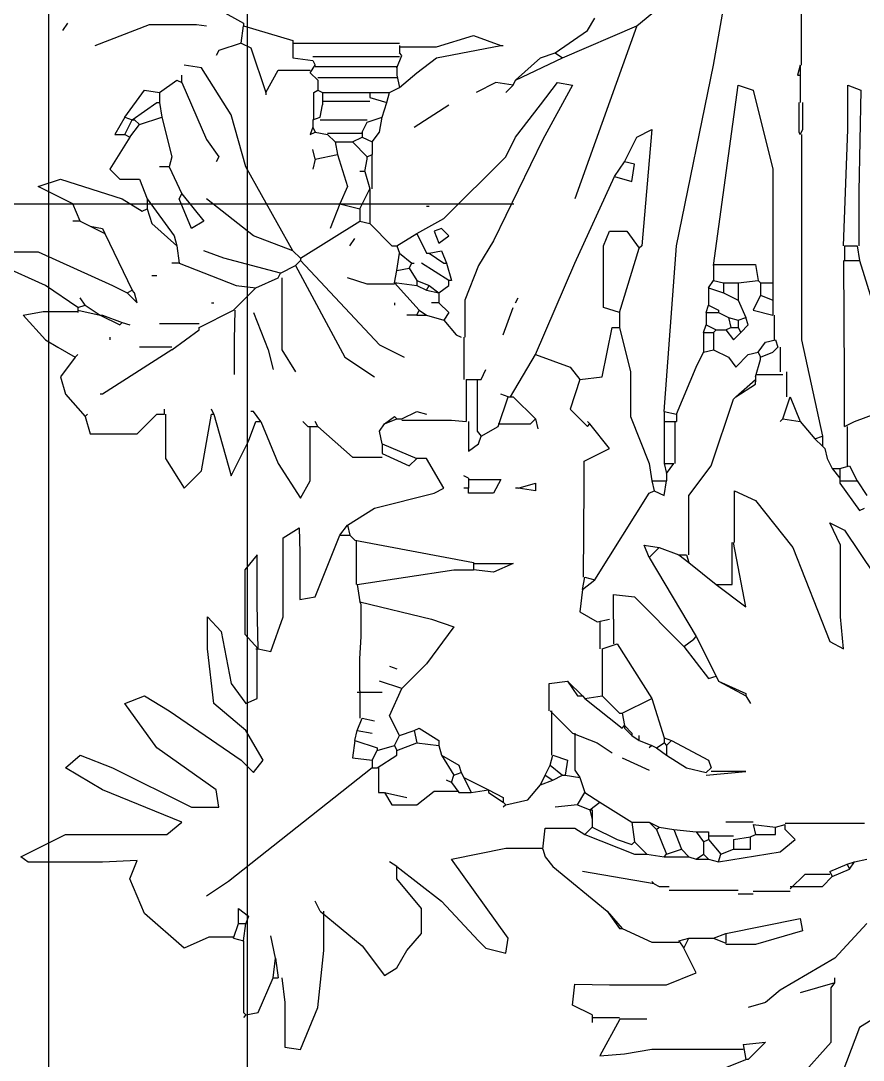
# Model space of a CAD drawing. Header units: metres. Extents: x 1769 to 3632, y 809 to 2652.
# Drawn here: x 2700.3922 to 2700.7317, y 1867.1207 to 1867.5397 of the extents above; entities that cross this region are included whole.
import ezdxf

# ---------------------------------------------------------------- set-up
doc = ezdxf.new("R2010")
doc.units = ezdxf.units.M
doc.header["$LTSCALE"] = 10
doc.linetypes.add('HIDDEN', pattern=[9.525, 6.35, -3.175])
for name, color, linetype in [('A-FLOR-LEVL', 2, 'Continuous'), ('A-FURN-FIXD', 8, 'Continuous'), ('A-PATT+', 8, 'Continuous'), ('A-PROJ+', 1, 'HIDDEN'), ('L-PLNT', 66, 'Continuous')]:
    doc.layers.add(name, color=color, linetype=linetype)

# ---------------------------------------------------------------- blocks, each defined once
blk = doc.blocks.new('GARRA DE LEON')
at = {"layer": 'L-PLNT', "color": 65, "linetype": 'Continuous'}
for p, q in [((1271.3804, 333.9782), (1271.4052, 334.0444)), ((1270.3782, 334.0072), (1270.3658, 333.9865)), ((1270.5397, 333.9989), (1270.4818, 333.945)), ((1270.6432, 333.9782), (1270.6474, 333.9989)), ((1271.1982, 333.9616), (1271.1236, 334.0113)), ((1271.281, 333.9823), (1271.2561, 333.9989)), ((1271.6496, 333.9865), (1271.5833, 334.0072)), ((1270.3658, 333.9865), (1270.2457, 333.9409)), ((1270.6308, 333.9699), (1270.6432, 333.9782)), ((1270.6391, 333.9657), (1270.6432, 333.9782)), ((1270.7075, 333.8622), (1270.7075, 333.9947)), ((1271.2313, 333.9865), (1271.2354, 333.9947)), ((1271.2769, 333.9533), (1271.2313, 333.9865)), ((1271.281, 333.9533), (1271.281, 333.9823)), ((1271.3059, 333.9699), (1271.281, 333.9823)), ((1271.3721, 333.9616), (1271.3804, 333.9782)), ((1271.6744, 333.9823), (1271.6496, 333.9865)), ((1271.6496, 333.9616), (1271.6496, 333.9865)), ((1271.7655, 333.9854), (1271.6744, 333.9854)), ((1271.6744, 333.9616), (1271.6744, 333.9823)), ((1271.9353, 333.9885), (1271.7655, 333.9854)), ((1271.9436, 333.9668), (1271.9353, 333.9885)), ((1270.6184, 333.9409), (1270.6308, 333.9699)), ((1270.6267, 333.9368), (1270.6391, 333.9657)), ((1270.6391, 333.9657), (1270.6308, 333.9699)), ((1271.2106, 333.9368), (1271.1982, 333.9616)), ((1271.3017, 333.9533), (1271.3059, 333.9699)), ((1271.3721, 333.9657), (1271.3059, 333.9657)), ((1271.4549, 333.9606), (1271.3721, 333.9606)), ((1271.6496, 333.9595), (1271.4549, 333.9606)), ((1271.6744, 333.9616), (1271.6496, 333.9616)), ((1271.6744, 333.9595), (1271.869, 333.9668)), ((1271.869, 333.9668), (1271.9436, 333.9668)), ((1270.4403, 333.945), (1270.4238, 333.8871)), ((1270.4818, 333.945), (1270.4279, 333.8539)), ((1270.432, 333.9388), (1270.4403, 333.945)), ((1270.4403, 333.945), (1270.4486, 333.945)), ((1271.0118, 333.9368), (1270.9994, 333.9595)), ((1270.9994, 333.9595), (1271.0532, 333.9544)), ((1271.0532, 333.9544), (1271.1733, 333.9544)), ((1271.1733, 333.9544), (1271.2106, 333.9368)), ((1271.281, 333.9533), (1271.2769, 333.9533)), ((1271.2851, 333.9533), (1271.281, 333.9533)), ((1271.3017, 333.9409), (1271.2851, 333.9533)), ((1271.3017, 333.9533), (1271.2851, 333.9533)), ((1271.3017, 333.9409), (1271.3017, 333.9533)), ((1270.283, 333.8871), (1270.341, 333.9388)), ((1270.341, 333.9388), (1270.432, 333.9388)), ((1270.6018, 333.9243), (1270.6184, 333.9409)), ((1270.6267, 333.9368), (1270.6184, 333.9409)), ((1270.6225, 333.8953), (1270.6225, 333.9368)), ((1271.1692, 333.8746), (1271.0118, 333.9368)), ((1271.3183, 333.9326), (1271.3017, 333.9409)), ((1271.3348, 333.9285), (1271.3183, 333.9326)), ((1271.3348, 333.9285), (1271.3183, 333.9326)), ((1271.339, 333.9243), (1271.3348, 333.9285)), ((1270.6018, 333.8705), (1270.6018, 333.9243)), ((1271.3514, 333.9119), (1271.339, 333.9243)), ((1271.3555, 333.9243), (1271.339, 333.9243)), ((1271.3514, 333.9119), (1271.3555, 333.9243)), ((1271.3804, 333.8871), (1271.3514, 333.9119)), ((1271.517, 333.8891), (1271.3555, 333.9243)), ((1270.5273, 333.8912), (1270.5045, 333.8125)), ((1270.548, 333.8871), (1270.5273, 333.8912)), ((1270.5977, 333.8705), (1270.6225, 333.8953)), ((1271.869, 333.8912), (1271.8608, 333.8871)), ((1271.9146, 333.8912), (1271.869, 333.8912)), ((1270.5232, 333.7628), (1270.548, 333.8871)), ((1270.6598, 333.8539), (1270.6805, 333.8788)), ((1270.6805, 333.8788), (1270.6971, 333.8622)), ((1271.2479, 333.8125), (1271.1692, 333.8746)), ((1271.4218, 333.8705), (1271.3804, 333.8871)), ((1271.3845, 333.8581), (1271.3804, 333.8871)), ((1271.8608, 333.8891), (1271.517, 333.8891)), ((1271.8649, 333.885), (1271.8608, 333.8871)), ((1271.9146, 333.885), (1271.8649, 333.885)), ((1271.9601, 333.8871), (1271.9146, 333.8871)), ((1271.9767, 333.8871), (1271.9601, 333.8871)), ((1271.9767, 333.8871), (1271.9601, 333.8829)), ((1271.9601, 333.8829), (1271.9601, 333.8871)), ((1271.9767, 333.8891), (1272.1423, 333.8891)), ((1270.5936, 333.8084), (1270.5936, 333.8705)), ((1270.6971, 333.8622), (1270.7053, 333.8622)), ((1270.7012, 333.8457), (1270.7053, 333.8622)), ((1271.3845, 333.8581), (1271.3804, 333.8539)), ((1271.3845, 333.8581), (1271.4218, 333.8705)), ((1271.4632, 333.8643), (1271.4218, 333.8643)), ((1271.4591, 333.8125), (1271.4591, 333.8581)), ((1270.4279, 333.8539), (1270.4072, 333.8291)), ((1270.6432, 333.7504), (1270.6598, 333.8539)), ((1270.6888, 333.8125), (1270.6888, 333.8457)), ((1270.6888, 333.8457), (1270.7012, 333.8457)), ((1270.7053, 333.8084), (1270.7012, 333.8457)), ((1271.5046, 333.8539), (1271.4632, 333.8539)), ((1271.488, 333.8208), (1271.4963, 333.8415)), ((1271.4963, 333.8415), (1271.5046, 333.8498)), ((1271.517, 333.8457), (1271.5046, 333.8498)), ((1271.5129, 333.8291), (1271.517, 333.8457)), ((1271.5584, 333.8436), (1271.517, 333.8436)), ((1271.5667, 333.8084), (1271.5584, 333.8415)), ((1271.5833, 333.8415), (1271.5584, 333.8415)), ((1271.5916, 333.8208), (1271.5833, 333.8415)), ((1271.6123, 333.8415), (1271.5833, 333.8415)), ((1271.6992, 333.8415), (1271.6123, 333.8415)), ((1271.6123, 333.8208), (1271.6123, 333.8415)), ((1271.8028, 333.8415), (1271.6992, 333.8415)), ((1271.9353, 333.8084), (1271.8028, 333.8415)), ((1270.341, 333.8291), (1270.312, 333.8001)), ((1270.3368, 333.7918), (1270.341, 333.8291)), ((1270.4072, 333.8291), (1270.3989, 333.8001)), ((1271.4549, 333.8125), (1271.4839, 333.8208)), ((1271.4839, 333.8208), (1271.488, 333.8208)), ((1271.4963, 333.8167), (1271.488, 333.8208)), ((1271.4963, 333.8167), (1271.5129, 333.8291)), ((1271.5916, 333.8208), (1271.5667, 333.8084)), ((1271.6123, 333.8208), (1271.5916, 333.8208)), ((1271.6164, 333.8167), (1271.6123, 333.8208)), ((1270.5045, 333.8125), (1270.5045, 333.7628)), ((1270.5894, 333.7835), (1270.5894, 333.8084)), ((1270.5894, 333.7835), (1270.5894, 333.8084)), ((1270.6639, 333.7753), (1270.6639, 333.8042)), ((1270.6639, 333.8042), (1270.6847, 333.8042)), ((1270.6805, 333.7753), (1270.6847, 333.8042)), ((1270.6847, 333.8042), (1270.6888, 333.8125)), ((1270.7053, 333.8084), (1270.6888, 333.8125)), ((1270.7095, 333.8084), (1270.7095, 333.7628)), ((1270.9207, 333.796), (1270.9083, 333.8042)), ((1271.2644, 333.7773), (1271.2479, 333.8125)), ((1271.4218, 333.7794), (1271.4508, 333.8125)), ((1271.4218, 333.7794), (1271.4425, 333.8125)), ((1271.4425, 333.8125), (1271.4466, 333.8125)), ((1271.4508, 333.8125), (1271.4466, 333.8125)), ((1271.4549, 333.8125), (1271.4508, 333.8125)), ((1271.4922, 333.8001), (1271.4963, 333.8167)), ((1271.6123, 333.7835), (1271.6164, 333.8167)), ((1271.6433, 333.8125), (1271.6164, 333.8167)), ((1271.6433, 333.7421), (1271.6433, 333.8125)), ((1271.9436, 333.7835), (1271.9353, 333.8084)), ((1270.285, 333.7297), (1270.312, 333.796)), ((1270.312, 333.8001), (1270.312, 333.796)), ((1270.3368, 333.7918), (1270.312, 333.796)), ((1270.329, 333.6386), (1270.329, 333.7918)), ((1270.7882, 333.7297), (1270.7944, 333.796)), ((1270.7944, 333.796), (1270.7944, 333.738)), ((1270.9456, 333.7504), (1270.9207, 333.796)), ((1270.9249, 333.796), (1270.9207, 333.796)), ((1270.9456, 333.7504), (1270.9249, 333.796)), ((1271.0698, 333.796), (1271.1774, 333.7753)), ((1271.1071, 333.7463), (1271.0698, 333.796)), ((1271.4715, 333.7794), (1271.4922, 333.8001)), ((1271.517, 333.7753), (1271.5295, 333.7877)), ((1271.5295, 333.7877), (1271.5419, 333.8001)), ((1271.5378, 333.7835), (1271.5295, 333.7877)), ((1271.5419, 333.8001), (1271.5543, 333.796)), ((1271.5502, 333.7835), (1271.5543, 333.796)), ((1271.5833, 333.7835), (1271.5543, 333.796)), ((1270.5956, 333.6676), (1270.5956, 333.7835)), ((1270.6557, 333.7545), (1270.6639, 333.7753)), ((1270.6805, 333.7753), (1270.6639, 333.7753)), ((1270.6867, 333.7338), (1270.6867, 333.7753)), ((1271.1071, 333.7732), (1271.1774, 333.7732)), ((1271.1071, 333.7463), (1271.1071, 333.7732)), ((1271.1774, 333.7773), (1271.2644, 333.7773)), ((1271.3059, 333.738), (1271.4177, 333.7753)), ((1271.4177, 333.7753), (1271.4218, 333.7794)), ((1271.488, 333.767), (1271.4715, 333.7794)), ((1271.5336, 333.7628), (1271.517, 333.7753)), ((1271.5336, 333.7628), (1271.5378, 333.7711)), ((1271.5378, 333.7711), (1271.5378, 333.7835)), ((1271.5502, 333.7835), (1271.5378, 333.7835)), ((1271.5543, 333.767), (1271.5378, 333.7711)), ((1271.5543, 333.767), (1271.5502, 333.7835)), ((1271.5957, 333.7587), (1271.5833, 333.7835)), ((1271.6123, 333.7835), (1271.5833, 333.7835)), ((1271.6123, 333.7587), (1271.6123, 333.7835)), ((1271.6413, 333.7421), (1271.9436, 333.7835)), ((1270.5149, 333.7421), (1270.5066, 333.7628)), ((1270.5232, 333.7628), (1270.5066, 333.7628)), ((1270.5149, 333.7421), (1270.5232, 333.7628)), ((1270.6432, 333.7504), (1270.6557, 333.7545)), ((1270.6805, 333.7338), (1270.6557, 333.7545)), ((1271.5005, 333.7421), (1271.488, 333.767)), ((1271.5336, 333.7463), (1271.5336, 333.7628)), ((1271.5626, 333.7504), (1271.5543, 333.767)), ((1271.604, 333.7338), (1271.5957, 333.7587)), ((1271.6123, 333.7587), (1271.5957, 333.7587)), ((1271.6164, 333.7421), (1271.6123, 333.7587)), ((1271.9767, 333.7421), (1272.0719, 333.7587)), ((1270.5149, 333.7007), (1270.5149, 333.7421)), ((1270.6474, 333.7338), (1270.6432, 333.7504)), ((1270.6474, 333.7131), (1270.6474, 333.7338)), ((1270.6557, 333.7256), (1270.6474, 333.7338)), ((1270.6764, 333.7256), (1270.6805, 333.7338)), ((1270.6929, 333.7338), (1270.6805, 333.7338)), ((1270.6929, 333.7131), (1270.6929, 333.7338)), ((1270.7923, 333.7297), (1270.8006, 333.738)), ((1270.813, 333.7338), (1270.8006, 333.738)), ((1270.8462, 333.6717), (1270.813, 333.7338)), ((1270.9538, 333.7463), (1270.9456, 333.7504)), ((1270.9497, 333.7338), (1270.9538, 333.7463)), ((1271.0035, 333.6924), (1270.9497, 333.7338)), ((1271.0201, 333.7131), (1270.9538, 333.7463)), ((1271.1443, 333.7007), (1271.1071, 333.7463)), ((1271.2561, 333.7007), (1271.3059, 333.738)), ((1271.4963, 333.7256), (1271.5005, 333.7421)), ((1271.5295, 333.7421), (1271.5005, 333.7421)), ((1271.5295, 333.7421), (1271.5336, 333.7463)), ((1271.5295, 333.7256), (1271.5295, 333.7421)), ((1271.5419, 333.7297), (1271.5336, 333.7463)), ((1271.5626, 333.7297), (1271.5626, 333.7504)), ((1271.5667, 333.7504), (1271.5626, 333.7504)), ((1271.5626, 333.7297), (1271.575, 333.7338)), ((1271.575, 333.7338), (1271.5667, 333.7504)), ((1271.604, 333.7338), (1271.575, 333.7338)), ((1271.604, 333.7338), (1271.6164, 333.7421)), ((1271.6413, 333.7421), (1271.6164, 333.7421)), ((1271.6744, 333.68), (1271.9767, 333.7421)), ((1270.6474, 333.7131), (1270.6557, 333.7256)), ((1270.6764, 333.7256), (1270.6557, 333.7256)), ((1270.6929, 333.7131), (1270.6764, 333.7256)), ((1270.8006, 333.6966), (1270.7923, 333.7297)), ((1271.4715, 333.7131), (1271.4963, 333.7256)), ((1271.5295, 333.7256), (1271.4963, 333.7256)), ((1271.5295, 333.7256), (1271.5419, 333.7297)), ((1271.5626, 333.7297), (1271.5419, 333.7297)), ((1270.4372, 333.6634), (1270.4569, 333.7131)), ((1270.4569, 333.7131), (1270.4983, 333.6924)), ((1270.4983, 333.6924), (1270.5149, 333.7007)), ((1270.5107, 333.6841), (1270.5149, 333.7007)), ((1270.6515, 333.7007), (1270.6474, 333.7131)), ((1270.6515, 333.6593), (1270.6515, 333.7007)), ((1270.6639, 333.6883), (1270.6515, 333.7007)), ((1270.6971, 333.6759), (1270.6929, 333.7131)), ((1271.0035, 333.6924), (1271.0159, 333.709)), ((1271.0159, 333.709), (1271.0201, 333.7131)), ((1271.1526, 333.6345), (1271.0201, 333.7131)), ((1271.1568, 333.6841), (1271.1443, 333.7007)), ((1271.1568, 333.6966), (1271.1443, 333.7007)), ((1271.1568, 333.7007), (1271.2561, 333.7007)), ((1271.3928, 333.68), (1271.4715, 333.7131)), ((1270.5107, 333.6841), (1270.4983, 333.6924)), ((1270.5087, 333.6386), (1270.5087, 333.6841)), ((1270.6557, 333.6634), (1270.6639, 333.6883)), ((1270.6971, 333.6759), (1270.6639, 333.6883)), ((1270.8213, 333.6634), (1270.8006, 333.6966)), ((1271.0864, 333.6096), (1271.0035, 333.6924)), ((1271.1568, 333.6841), (1271.1568, 333.6966)), ((1271.1692, 333.651), (1271.1568, 333.6841)), ((1270.6018, 333.651), (1270.6018, 333.6676)), ((1270.6018, 333.651), (1270.6018, 333.6676)), ((1270.7012, 333.651), (1270.6971, 333.6759)), ((1270.8379, 333.6634), (1270.8462, 333.6717)), ((1270.8503, 333.6593), (1270.8462, 333.6717)), ((1271.2934, 333.6634), (1271.31, 333.6759)), ((1271.31, 333.6779), (1271.3804, 333.6779)), ((1271.31, 333.6593), (1271.31, 333.6759)), ((1271.3928, 333.68), (1271.3804, 333.68)), ((1271.3804, 333.6593), (1271.3804, 333.68)), ((1271.397, 333.6593), (1271.3928, 333.68)), ((1271.397, 333.6593), (1271.6744, 333.68)), ((1270.4372, 333.5682), (1270.4372, 333.6634)), ((1270.606, 333.6427), (1270.6018, 333.651)), ((1270.6515, 333.6593), (1270.6557, 333.6634)), ((1270.6557, 333.6303), (1270.6515, 333.6593)), ((1270.6971, 333.6469), (1270.6557, 333.6634)), ((1270.6971, 333.6469), (1270.7012, 333.651)), ((1270.7095, 333.6345), (1270.6971, 333.6469)), ((1270.7095, 333.6345), (1270.7012, 333.651)), ((1270.8337, 333.6469), (1270.8213, 333.6634)), ((1270.8379, 333.6634), (1270.8213, 333.6634)), ((1270.8337, 333.6469), (1270.842, 333.6593)), ((1270.8379, 333.6386), (1270.8337, 333.6469)), ((1270.842, 333.6593), (1270.8379, 333.6634)), ((1270.8503, 333.6593), (1270.842, 333.6593)), ((1270.9166, 333.6386), (1270.8503, 333.6593)), ((1271.1526, 333.6345), (1271.1692, 333.651)), ((1271.1733, 333.6262), (1271.1692, 333.651)), ((1271.2561, 333.6593), (1271.281, 333.6634)), ((1271.2644, 333.6427), (1271.2561, 333.6593)), ((1271.281, 333.6386), (1271.281, 333.6634)), ((1271.2934, 333.6634), (1271.281, 333.6634)), ((1271.31, 333.6593), (1271.2934, 333.6634)), ((1271.3804, 333.6593), (1271.31, 333.6593)), ((1271.397, 333.6593), (1271.3804, 333.6593)), ((1270.3213, 333.593), (1270.329, 333.6386)), ((1270.3803, 333.5848), (1270.3803, 333.6303)), ((1270.5314, 333.5889), (1270.5087, 333.6386)), ((1270.606, 333.6427), (1270.6267, 333.5226)), ((1270.606, 333.6427), (1270.6101, 333.6386)), ((1270.6557, 333.6096), (1270.6557, 333.6303)), ((1270.6764, 333.6096), (1270.6557, 333.6303)), ((1270.7095, 333.6055), (1270.7095, 333.6345)), ((1270.8172, 333.5889), (1270.7965, 333.6345)), ((1270.8379, 333.6386), (1270.8337, 333.6345)), ((1270.8462, 333.6179), (1270.8379, 333.6386)), ((1270.8917, 333.5889), (1270.9166, 333.6386)), ((1271.0077, 333.5806), (1270.9166, 333.6386)), ((1271.1153, 333.5433), (1271.2603, 333.6345)), ((1271.1526, 333.6345), (1271.1733, 333.6262)), ((1271.2603, 333.6345), (1271.2644, 333.6427)), ((1271.281, 333.6386), (1271.2644, 333.6427)), ((1271.31, 333.6345), (1271.281, 333.6386)), ((1271.3887, 333.6034), (1271.31, 333.6345)), ((1271.869, 333.6386), (1271.6744, 333.622)), ((1271.8566, 333.6137), (1271.869, 333.6386)), ((1272.043, 333.6137), (1272.0637, 333.6386)), ((1270.8545, 333.6055), (1270.8462, 333.6179)), ((1270.8462, 333.6179), (1270.8545, 333.6179)), ((1271.5626, 333.5848), (1271.6703, 333.6179)), ((1271.6744, 333.622), (1271.6703, 333.6179)), ((1271.6992, 333.5972), (1271.6703, 333.6179)), ((1272.043, 333.6137), (1271.7531, 333.5102)), ((1271.8152, 333.593), (1271.8566, 333.6137)), ((1271.9891, 333.4895), (1272.043, 333.6137)), ((1270.6888, 333.5268), (1270.6557, 333.6096)), ((1270.6722, 333.6055), (1270.6764, 333.6096)), ((1270.6805, 333.5806), (1270.6722, 333.6055)), ((1270.7095, 333.6055), (1270.6764, 333.6096)), ((1270.7426, 333.5516), (1270.7095, 333.6055)), ((1270.8586, 333.6055), (1270.8545, 333.6055)), ((1270.8669, 333.593), (1270.8545, 333.6055)), ((1270.871, 333.593), (1270.8586, 333.6055)), ((1271.0905, 333.5744), (1271.0864, 333.6096)), ((1271.4632, 333.6034), (1271.3887, 333.6034)), ((1271.5378, 333.5848), (1271.4632, 333.6034)), ((1271.6992, 333.5682), (1271.6992, 333.5972)), ((1271.7821, 333.6055), (1271.8111, 333.6096)), ((1271.7904, 333.5765), (1271.7821, 333.6055)), ((1271.8111, 333.6096), (1271.8152, 333.593)), ((1270.3182, 333.5516), (1270.3213, 333.593)), ((1270.3782, 333.5848), (1270.3182, 333.5516)), ((1270.3824, 333.5392), (1270.3824, 333.5848)), ((1270.5604, 333.5641), (1270.5314, 333.5889)), ((1270.5314, 333.5848), (1270.5314, 333.5889)), ((1270.5604, 333.5641), (1270.5314, 333.5848)), ((1270.7012, 333.5392), (1270.6805, 333.5806)), ((1270.8669, 333.5889), (1270.871, 333.593)), ((1270.871, 333.593), (1270.8669, 333.593)), ((1270.9166, 333.5268), (1270.8669, 333.5889)), ((1270.8917, 333.5889), (1270.871, 333.593)), ((1270.8917, 333.5848), (1270.8917, 333.5889)), ((1270.9207, 333.5558), (1270.8917, 333.5848)), ((1270.9994, 333.5558), (1271.0077, 333.5806)), ((1271.5378, 333.5723), (1271.5378, 333.5848)), ((1271.5626, 333.5848), (1271.5378, 333.5848)), ((1271.5626, 333.5848), (1271.5709, 333.5578)), ((1271.7904, 333.5765), (1271.8152, 333.593)), ((1270.4383, 333.5102), (1270.4372, 333.5682)), ((1270.635, 333.4729), (1270.5604, 333.5641)), ((1270.842, 333.5475), (1270.8255, 333.5723)), ((1271.0491, 333.5744), (1271.0077, 333.5744)), ((1271.0449, 333.5475), (1271.0491, 333.5682)), ((1271.0491, 333.5744), (1271.0905, 333.5744)), ((1271.3141, 333.5257), (1271.3348, 333.5682)), ((1271.3348, 333.5682), (1271.3763, 333.5351)), ((1271.4549, 333.5558), (1271.5378, 333.5723)), ((1271.6454, 333.5102), (1271.7904, 333.5765)), ((1271.6744, 333.5578), (1271.6992, 333.5682)), ((1270.7302, 333.5351), (1270.7426, 333.5516)), ((1270.7592, 333.5268), (1270.7426, 333.5516)), ((1270.8586, 333.5061), (1270.842, 333.5475)), ((1270.9166, 333.5268), (1270.9207, 333.5558)), ((1270.9994, 333.5558), (1270.9207, 333.5558)), ((1271.0449, 333.5516), (1270.9994, 333.5516)), ((1271.0615, 333.5185), (1271.0449, 333.5475)), ((1271.0988, 333.5226), (1271.1153, 333.5433)), ((1271.1195, 333.5268), (1271.1153, 333.5433)), ((1271.4508, 333.5185), (1271.4549, 333.5558)), ((1271.5709, 333.5578), (1271.6744, 333.5578)), ((1272.0347, 333.5309), (1272.0554, 333.5433)), ((1270.3865, 333.5392), (1270.3741, 333.5392)), ((1270.3865, 333.5392), (1270.403, 333.5061)), ((1270.6888, 333.5268), (1270.7012, 333.5392)), ((1270.6992, 333.5102), (1270.6888, 333.5268)), ((1270.7136, 333.5392), (1270.7012, 333.5392)), ((1270.7302, 333.5351), (1270.7136, 333.5392)), ((1270.7302, 333.5392), (1270.7136, 333.5392)), ((1270.7302, 333.5351), (1270.7302, 333.5392)), ((1270.7385, 333.5144), (1270.7302, 333.5351)), ((1270.7385, 333.5144), (1270.7592, 333.5268)), ((1270.7841, 333.5185), (1270.7592, 333.5268)), ((1270.9207, 333.5226), (1270.9166, 333.5268)), ((1271.0988, 333.5226), (1271.1195, 333.5268)), ((1271.1195, 333.5247), (1271.2727, 333.5257)), ((1271.2727, 333.5257), (1271.3141, 333.5257)), ((1271.3721, 333.5309), (1271.3763, 333.5351)), ((1271.4011, 333.5019), (1271.3721, 333.5309)), ((1271.3763, 333.5351), (1271.3804, 333.5309)), ((1271.9974, 333.4771), (1272.0347, 333.5309)), ((1270.403, 333.5061), (1270.4383, 333.5102)), ((1270.6992, 333.4605), (1270.6992, 333.5102)), ((1270.7385, 333.5144), (1270.7343, 333.4771)), ((1270.7882, 333.4937), (1270.7841, 333.5185)), ((1270.7965, 333.5102), (1270.7841, 333.5185)), ((1270.8586, 333.5102), (1270.7965, 333.5102)), ((1270.9207, 333.5144), (1270.9207, 333.5226)), ((1270.9456, 333.4978), (1270.9207, 333.5226)), ((1270.9456, 333.4978), (1270.9207, 333.5144)), ((1271.0988, 333.5226), (1271.0615, 333.5185)), ((1271.4508, 333.5185), (1271.4011, 333.5019)), ((1271.4715, 333.5019), (1271.4508, 333.5185)), ((1271.4922, 333.444), (1271.6454, 333.5102)), ((1270.813, 333.4978), (1270.7882, 333.4937)), ((1270.7882, 333.4895), (1270.7882, 333.4937)), ((1270.8213, 333.4729), (1270.813, 333.4978)), ((1270.8959, 333.4688), (1270.8586, 333.5061)), ((1270.9414, 333.4667), (1270.9456, 333.4978)), ((1271.4922, 333.444), (1271.4715, 333.5019)), ((1271.9436, 333.5061), (1271.8525, 333.4564)), ((1271.9477, 333.4812), (1271.9436, 333.5061)), ((1270.6515, 333.4605), (1270.635, 333.4729)), ((1270.6515, 333.4605), (1270.635, 333.4729)), ((1270.7716, 333.4522), (1270.7799, 333.4729)), ((1270.7799, 333.4729), (1270.7882, 333.4895)), ((1270.7882, 333.4605), (1270.7799, 333.4729)), ((1270.8047, 333.4688), (1270.7882, 333.4895)), ((1270.8047, 333.4688), (1270.8213, 333.4729)), ((1271.9105, 333.4522), (1271.9477, 333.4812)), ((1271.9519, 333.4108), (1271.9891, 333.4895)), ((1271.9974, 333.4771), (1271.9891, 333.4895)), ((1271.9891, 333.4522), (1271.9974, 333.4771)), ((1270.6639, 333.4564), (1270.6515, 333.4605)), ((1270.6639, 333.4564), (1270.6992, 333.4605)), ((1270.666, 333.3943), (1270.666, 333.4564)), ((1270.7716, 333.4522), (1270.7882, 333.4605)), ((1270.7882, 333.4605), (1270.8047, 333.4688)), ((1270.8959, 333.4709), (1270.8213, 333.4709)), ((1270.8959, 333.4667), (1270.9414, 333.4667)), ((1271.8525, 333.4564), (1271.6827, 333.3736)), ((1270.7468, 333.4315), (1270.7716, 333.4522)), ((1271.2769, 333.444), (1271.2644, 333.444)), ((1271.2644, 333.444), (1271.2686, 333.415)), ((1271.2686, 333.415), (1271.2769, 333.444)), ((1271.3845, 333.444), (1271.368, 333.4481)), ((1271.3763, 333.4357), (1271.3845, 333.444)), ((1271.4218, 333.4067), (1271.3845, 333.444)), ((1271.4218, 333.4025), (1271.4922, 333.444)), ((1271.8566, 333.4108), (1271.9105, 333.4522)), ((1271.9519, 333.4108), (1271.9891, 333.4522)), ((1270.7385, 333.3943), (1270.7468, 333.4315)), ((1271.3763, 333.3818), (1271.3763, 333.4357)), ((1271.1423, 333.4067), (1271.1278, 333.3736)), ((1271.1423, 333.3404), (1271.1423, 333.4067)), ((1271.2686, 333.415), (1271.2686, 333.4108)), ((1271.4218, 333.4025), (1271.4218, 333.4067)), ((1271.5253, 333.3901), (1271.5709, 333.4067)), ((1271.5792, 333.4108), (1271.5874, 333.415)), ((1271.8235, 333.3943), (1271.8566, 333.4108)), ((1271.9436, 333.4067), (1271.9312, 333.3943)), ((1271.9436, 333.4067), (1271.9519, 333.4108)), ((1271.9436, 333.4067), (1271.9477, 333.3777)), ((1270.49, 333.3943), (1270.5149, 333.3984)), ((1270.4983, 333.3611), (1270.49, 333.3943)), ((1270.5149, 333.3984), (1270.6474, 333.3032)), ((1270.6474, 333.3032), (1270.666, 333.3943)), ((1270.7385, 333.3943), (1270.7343, 333.3901)), ((1270.7426, 333.3901), (1270.7385, 333.3943)), ((1270.7509, 333.3901), (1270.7426, 333.3901)), ((1270.7592, 333.3653), (1270.7426, 333.3901)), ((1270.7633, 333.3653), (1270.7509, 333.3901)), ((1271.2831, 333.386), (1271.2603, 333.3736)), ((1271.2831, 333.3321), (1271.2831, 333.386)), ((1271.3721, 333.3818), (1271.4218, 333.3984)), ((1271.4218, 333.3984), (1271.4218, 333.4025)), ((1271.4218, 333.3984), (1271.4259, 333.386)), ((1271.72, 333.2907), (1271.8235, 333.3943)), ((1271.9891, 333.2783), (1272.0098, 333.386)), ((1272.0098, 333.386), (1272.0098, 333.3901)), ((1272.0264, 333.3404), (1272.0098, 333.386)), ((1271.1278, 333.3736), (1271.1319, 333.3404)), ((1271.2603, 333.3736), (1271.2603, 333.3321)), ((1271.3555, 333.3529), (1271.3721, 333.3818)), ((1271.6827, 333.3736), (1271.6413, 333.3487)), ((1271.9477, 333.3777), (1271.9312, 333.3446)), ((1270.5107, 333.3487), (1270.4983, 333.3611)), ((1270.5107, 333.3487), (1270.4983, 333.3611)), ((1270.7592, 333.3363), (1270.7633, 333.3653)), ((1270.7633, 333.3653), (1270.7592, 333.3653)), ((1270.7841, 333.3239), (1270.7633, 333.3653)), ((1271.3431, 333.3487), (1271.3555, 333.3529)), ((1271.3638, 333.3466), (1271.3555, 333.3529)), ((1271.4508, 333.3529), (1271.4674, 333.3611)), ((1271.4508, 333.328), (1271.4508, 333.3529)), ((1270.577, 333.2866), (1270.5107, 333.3487)), ((1270.7592, 333.3156), (1270.7592, 333.3363)), ((1270.7841, 333.3239), (1270.7592, 333.3363)), ((1271.1319, 333.3073), (1271.1319, 333.3404)), ((1271.1443, 333.3404), (1271.1319, 333.3404)), ((1271.1816, 333.1417), (1271.1443, 333.3404)), ((1271.3307, 333.3321), (1271.3431, 333.3487)), ((1271.4508, 333.3466), (1271.3638, 333.3466)), ((1271.6413, 333.3487), (1271.5833, 333.3259)), ((1272.0078, 333.2783), (1272.0264, 333.3404)), ((1270.7923, 333.3197), (1270.7841, 333.3239)), ((1270.7882, 333.3073), (1270.7923, 333.3197)), ((1270.8047, 333.3156), (1270.7923, 333.3197)), ((1271.2603, 333.3321), (1271.2686, 333.3321)), ((1271.2851, 333.3321), (1271.2686, 333.3321)), ((1271.2686, 333.3321), (1271.2686, 333.3239)), ((1271.2851, 333.3321), (1271.2893, 333.3239)), ((1271.3804, 333.3321), (1271.3307, 333.3321)), ((1271.4508, 333.328), (1271.3804, 333.328)), ((1271.3825, 333.3032), (1271.3804, 333.328)), ((1271.5212, 333.3239), (1271.4508, 333.3239)), ((1271.5833, 333.3259), (1271.5212, 333.3259)), ((1271.5253, 333.3114), (1271.5212, 333.3197)), ((1270.7758, 333.3032), (1270.7592, 333.3156)), ((1270.7613, 333.2742), (1270.7613, 333.3156)), ((1270.7758, 333.3032), (1270.7882, 333.3073)), ((1270.7758, 333.3032), (1270.7799, 333.2949)), ((1270.8213, 333.2866), (1270.7882, 333.3073)), ((1270.8213, 333.2866), (1270.8047, 333.3156)), ((1271.0367, 333.3073), (1270.9745, 333.2617)), ((1271.0491, 333.27), (1271.0367, 333.3073)), ((1271.1071, 333.1458), (1271.1319, 333.3073)), ((1271.3825, 333.2203), (1271.3825, 333.3032)), ((1271.5502, 333.2907), (1271.5253, 333.3114)), ((1271.5626, 333.299), (1271.5502, 333.2907)), ((1271.5792, 333.2825), (1271.5626, 333.299)), ((1271.5957, 333.2825), (1271.6082, 333.299)), ((1271.6082, 333.299), (1271.6164, 333.299)), ((1271.6454, 333.2949), (1271.6164, 333.3032)), ((1271.6164, 333.3032), (1271.6164, 333.299)), ((1271.6164, 333.299), (1271.6454, 333.2535)), ((1271.6786, 333.2825), (1271.691, 333.299)), ((1271.691, 333.299), (1271.7034, 333.2866)), ((1271.8732, 333.241), (1271.9105, 333.299)), ((1270.635, 333.2121), (1270.577, 333.2866)), ((1270.8379, 333.2825), (1270.8213, 333.2866)), ((1270.8462, 333.2825), (1270.8379, 333.2825)), ((1270.842, 333.2452), (1270.8379, 333.2825)), ((1270.8669, 333.2493), (1270.8462, 333.2825)), ((1271.2603, 333.2742), (1271.2686, 333.2907)), ((1271.2686, 333.2907), (1271.3183, 333.2617)), ((1271.5584, 333.2617), (1271.5502, 333.2907)), ((1271.5916, 333.2825), (1271.5792, 333.2825)), ((1271.5792, 333.2825), (1271.5792, 333.27)), ((1271.5957, 333.2825), (1271.5916, 333.2825)), ((1271.5999, 333.2617), (1271.5957, 333.2825)), ((1271.6082, 333.2659), (1271.5957, 333.2825)), ((1271.6661, 333.2866), (1271.6454, 333.2949)), ((1271.6454, 333.2907), (1271.6454, 333.2949)), ((1271.662, 333.2659), (1271.6454, 333.2907)), ((1271.662, 333.2659), (1271.6661, 333.2866)), ((1271.6992, 333.2742), (1271.6786, 333.2825)), ((1271.6951, 333.2452), (1271.72, 333.2907)), ((1271.7034, 333.2866), (1271.6992, 333.2742)), ((1270.7385, 333.2452), (1270.7613, 333.2742)), ((1271.0781, 333.1499), (1271.0491, 333.27)), ((1271.2354, 333.1748), (1271.2603, 333.2742)), ((1271.5999, 333.2617), (1271.6082, 333.2659)), ((1271.6164, 333.2452), (1271.6082, 333.2659)), ((1271.662, 333.2617), (1271.662, 333.2659)), ((1271.7407, 333.2617), (1271.7407, 333.2659)), ((1271.9643, 333.2452), (1271.9891, 333.2783)), ((1272.0078, 333.2162), (1272.0078, 333.2783)), ((1270.4942, 333.2286), (1270.5232, 333.2535)), ((1270.5232, 333.2535), (1270.5646, 333.2535)), ((1270.5646, 333.2535), (1270.6143, 333.2121)), ((1270.8627, 333.241), (1270.8669, 333.2493)), ((1270.9745, 333.2617), (1270.9331, 333.2203)), ((1271.3183, 333.2617), (1271.3183, 333.2452)), ((1271.397, 333.2452), (1271.3928, 333.2617)), ((1271.5584, 333.2452), (1271.5584, 333.2617)), ((1271.5667, 333.2493), (1271.5584, 333.2617)), ((1271.5584, 333.2452), (1271.5667, 333.2493)), ((1271.6123, 333.2079), (1271.5667, 333.2493)), ((1271.6082, 333.2452), (1271.5999, 333.2617)), ((1271.6951, 333.2452), (1271.662, 333.2617)), ((1270.7385, 333.2038), (1270.7385, 333.2452)), ((1270.8296, 333.2121), (1270.842, 333.2452)), ((1270.8627, 333.241), (1270.842, 333.2452)), ((1270.8545, 333.2162), (1270.8627, 333.241)), ((1271.3059, 333.2328), (1271.3183, 333.2452)), ((1271.3265, 333.1872), (1271.3059, 333.2328)), ((1271.3431, 333.1872), (1271.3183, 333.2452)), ((1271.3845, 333.2203), (1271.397, 333.2452)), ((1271.5584, 333.2452), (1271.5584, 333.2286)), ((1271.6123, 333.2121), (1271.6082, 333.2452)), ((1271.6164, 333.2452), (1271.6082, 333.2452)), ((1271.6371, 333.2328), (1271.6164, 333.2452)), ((1271.633, 333.2121), (1271.6371, 333.2328)), ((1271.6371, 333.2328), (1271.6454, 333.2369)), ((1271.6454, 333.2369), (1271.6454, 333.241)), ((1271.662, 333.2162), (1271.6454, 333.2369)), ((1271.6744, 333.2121), (1271.6951, 333.2452)), ((1271.9394, 333.2162), (1271.9643, 333.2452)), ((1270.4528, 333.1913), (1270.4652, 333.2121)), ((1270.4652, 333.2121), (1270.4942, 333.2286)), ((1270.6143, 333.2121), (1270.635, 333.2121)), ((1270.635, 333.2121), (1270.6432, 333.1996)), ((1270.7592, 333.1913), (1270.7509, 333.2286)), ((1270.8006, 333.1789), (1270.8213, 333.2121)), ((1270.8213, 333.2121), (1270.8296, 333.2121)), ((1270.8379, 333.2079), (1270.8296, 333.2121)), ((1270.8379, 333.2079), (1270.8545, 333.2162)), ((1270.8545, 333.2162), (1270.8876, 333.1996)), ((1270.8876, 333.1996), (1270.9331, 333.2203)), ((1270.9331, 333.2203), (1270.9456, 333.1831)), ((1270.9704, 333.1996), (1270.9663, 333.2121)), ((1271.3763, 333.1913), (1271.3845, 333.2121)), ((1271.3845, 333.2121), (1271.3845, 333.2203)), ((1271.3887, 333.2079), (1271.3845, 333.2121)), ((1271.5088, 333.1831), (1271.488, 333.2245)), ((1271.6123, 333.2079), (1271.633, 333.2121)), ((1271.6123, 333.2079), (1271.6123, 333.2121)), ((1271.633, 333.2121), (1271.662, 333.2162)), ((1271.6744, 333.2121), (1271.662, 333.2162)), ((1271.6744, 333.2038), (1271.6744, 333.2121)), ((1271.9312, 333.1996), (1271.9394, 333.2162)), ((1271.9601, 333.2121), (1271.9394, 333.2162)), ((1271.956, 333.0795), (1271.956, 333.2121)), ((1271.9726, 333.2121), (1271.9601, 333.2121)), ((1271.9726, 333.2121), (1271.9933, 333.2203)), ((1271.9747, 333.0754), (1271.9747, 333.2121)), ((1271.9912, 333.0712), (1271.9912, 333.2162)), ((1271.9933, 333.2203), (1271.9974, 333.2162)), ((1272.0098, 333.2162), (1271.9974, 333.2162)), ((1272.014, 333.0381), (1272.014, 333.2162)), ((1270.7592, 333.1913), (1270.7385, 333.2038)), ((1270.8296, 333.1789), (1270.8379, 333.2079)), ((1271.3763, 333.1913), (1271.3887, 333.2079)), ((1271.5792, 333.2079), (1271.575, 333.2079)), ((1271.6102, 333.2079), (1271.6102, 333.1624)), ((1271.7117, 333.1665), (1271.6744, 333.2038)), ((1271.8898, 333.1872), (1271.9146, 333.1955)), ((1271.9146, 333.1955), (1271.9312, 333.1996)), ((1271.9229, 333.1665), (1271.9146, 333.1955)), ((1271.9312, 333.1665), (1271.9312, 333.1996)), ((1270.5024, 333.1541), (1270.4528, 333.1913)), ((1270.7592, 333.181), (1270.7592, 333.1913)), ((1270.8006, 333.181), (1270.7592, 333.181)), ((1270.8006, 333.1748), (1270.8006, 333.1789)), ((1270.813, 333.1706), (1270.8296, 333.1789)), ((1270.8337, 333.1789), (1270.8296, 333.1789)), ((1270.8462, 333.1417), (1270.8337, 333.1789)), ((1270.9269, 333.1458), (1270.9269, 333.1872)), ((1271.3203, 333.1375), (1271.3203, 333.1872)), ((1271.3431, 333.1872), (1271.3265, 333.1872)), ((1271.3431, 333.1872), (1271.3638, 333.1831)), ((1271.3638, 333.1831), (1271.3763, 333.1913)), ((1271.6496, 333.0505), (1271.5088, 333.1831)), ((1271.8484, 333.1706), (1271.8649, 333.1831)), ((1271.8649, 333.1831), (1271.8898, 333.1872)), ((1271.8815, 333.1624), (1271.8898, 333.1872)), ((1270.8006, 333.1706), (1270.6101, 332.9304)), ((1270.8006, 333.1706), (1270.8006, 333.1748)), ((1270.813, 333.1706), (1270.8006, 333.1706)), ((1270.8172, 333.1375), (1270.813, 333.1706)), ((1270.8627, 333.1458), (1270.8586, 333.1706)), ((1270.8834, 333.1541), (1270.8793, 333.1748)), ((1271.2064, 333.1292), (1271.2354, 333.1748)), ((1271.488, 333.1251), (1271.4549, 333.1748)), ((1271.6102, 333.1624), (1271.6206, 333.1292)), ((1271.7158, 333.1499), (1271.7117, 333.1665)), ((1271.7655, 333.1665), (1271.7117, 333.1665)), ((1271.7365, 333.1499), (1271.7696, 333.1665)), ((1271.7696, 333.1665), (1271.7655, 333.1665)), ((1271.7696, 333.1706), (1271.8235, 333.1706)), ((1271.7986, 333.1582), (1271.7696, 333.1665)), ((1271.7986, 333.1582), (1271.8194, 333.1624)), ((1271.8194, 333.1624), (1271.8235, 333.1624)), ((1271.8235, 333.1624), (1271.8276, 333.1706)), ((1271.8235, 333.1706), (1271.8276, 333.1706)), ((1271.8484, 333.1375), (1271.8235, 333.1624)), ((1271.8484, 333.1706), (1271.8276, 333.1706)), ((1271.8566, 333.1541), (1271.8484, 333.1706)), ((1271.8649, 333.1541), (1271.8815, 333.1624)), ((1271.8856, 333.0837), (1271.8856, 333.1624)), ((1271.9167, 333.0878), (1271.9167, 333.1665)), ((1271.9312, 333.1665), (1271.9229, 333.1665)), ((1271.9312, 333.0878), (1271.9312, 333.1665)), ((1270.5604, 333.0837), (1270.5024, 333.1541)), ((1270.8462, 333.1417), (1270.8627, 333.1458)), ((1270.8627, 333.1458), (1270.8834, 333.1541)), ((1270.929, 333.1499), (1270.8834, 333.1499)), ((1270.929, 333.1499), (1270.9828, 333.1499)), ((1270.9828, 333.1499), (1271.0201, 333.152)), ((1271.0201, 333.152), (1271.0739, 333.152)), ((1271.0739, 333.152), (1271.0781, 333.1499)), ((1271.1071, 333.1458), (1271.0781, 333.1499)), ((1271.1816, 333.1437), (1271.1071, 333.1437)), ((1271.6537, 333.0505), (1271.7158, 333.1499)), ((1271.7365, 333.1499), (1271.7158, 333.1499)), ((1271.7448, 333.1168), (1271.7365, 333.1499)), ((1271.7986, 333.1582), (1271.7986, 333.1499)), ((1271.8484, 333.1375), (1271.8566, 333.1541)), ((1271.8649, 333.1541), (1271.8566, 333.1541)), ((1271.8628, 333.0961), (1271.8628, 333.1541)), ((1270.8462, 333.1417), (1270.8172, 333.1375)), ((1271.1899, 333.1334), (1271.1816, 333.1417)), ((1271.1899, 333.1168), (1271.1899, 333.1334)), ((1271.2064, 333.1292), (1271.1899, 333.1334)), ((1271.1899, 333.1168), (1271.2064, 333.1292)), ((1271.3721, 333.0795), (1271.3203, 333.1375)), ((1271.6413, 333.0423), (1271.488, 333.1251)), ((1271.6744, 333.1334), (1271.6868, 333.1417)), ((1271.7738, 333.1292), (1271.7448, 333.1168)), ((1271.8276, 333.1127), (1271.7738, 333.1292)), ((1271.8484, 333.1085), (1271.8484, 333.1375)), ((1271.0864, 333.0754), (1271.1899, 333.1168)), ((1271.7448, 333.1168), (1271.7034, 333.1002)), ((1271.8194, 333.0754), (1271.8276, 333.1127)), ((1271.8484, 333.1085), (1271.8276, 333.1127)), ((1271.8608, 333.0961), (1271.8484, 333.1085)), ((1270.3989, 333.0795), (1270.4942, 333.0899)), ((1270.4942, 333.0899), (1270.5604, 333.0899)), ((1271.8649, 333.0754), (1271.8608, 333.0961)), ((1270.3285, 333.0505), (1270.3989, 333.0795)), ((1270.5604, 333.0837), (1270.577, 333.0754)), ((1271.0822, 333.0495), (1271.0864, 333.0754)), ((1271.3721, 333.063), (1271.3721, 333.0795)), ((1271.3721, 333.0795), (1271.3804, 333.0754)), ((1271.8194, 333.0754), (1271.8028, 333.0712)), ((1271.8194, 333.0754), (1271.8359, 333.0712)), ((1271.8608, 333.0671), (1271.8649, 333.0754)), ((1271.8732, 333.0712), (1271.8649, 333.0754)), ((1271.8856, 333.0712), (1271.8898, 333.0837)), ((1271.8856, 333.0733), (1271.9312, 333.0733)), ((1271.8898, 333.0837), (1271.9105, 333.0878)), ((1271.9312, 333.0878), (1271.9105, 333.0878)), ((1271.9353, 333.0795), (1271.9312, 333.0878)), ((1271.9312, 333.0733), (1271.9353, 333.0795)), ((1271.9519, 333.0795), (1271.9353, 333.0795)), ((1271.9643, 333.0671), (1271.9519, 333.0795)), ((1271.9643, 333.0671), (1271.9767, 333.0754)), ((1271.985, 333.0712), (1271.9767, 333.0754)), ((1271.252, 333.0505), (1271.281, 333.0671)), ((1271.281, 333.0671), (1271.3721, 333.0671)), ((1271.3721, 333.063), (1271.3804, 333.0547)), ((1271.8732, 333.0712), (1271.8608, 333.0671)), ((1271.8856, 333.0712), (1271.8732, 333.0712)), ((1271.9684, 333.0133), (1271.9684, 333.0671)), ((1271.9891, 333.0381), (1271.985, 333.0712)), ((1270.3326, 333.0247), (1270.3285, 333.0505)), ((1271.1609, 333.0495), (1271.0822, 333.0495)), ((1271.2023, 333.0485), (1271.1609, 333.0495)), ((1271.1857, 333.0216), (1271.2023, 333.0485)), ((1271.31, 333.0133), (1271.252, 333.0505)), ((1271.5005, 333.0195), (1271.4632, 333.0423)), ((1271.6288, 333.0174), (1271.6413, 333.0423)), ((1271.6413, 333.0423), (1271.6496, 333.0505)), ((1271.6537, 333.0505), (1271.6496, 333.0505)), ((1271.6661, 333.0381), (1271.6537, 333.0505)), ((1271.6661, 333.0381), (1271.8069, 332.9594)), ((1271.6661, 333.0381), (1271.691, 332.9719)), ((1272.0181, 333.0381), (1271.9891, 333.0381)), ((1272.043, 332.9553), (1272.0181, 333.0381)), ((1270.4072, 333.0247), (1270.3326, 333.0247)), ((1270.4486, 333.0195), (1270.4072, 333.0247)), ((1270.9953, 333.0009), (1271.0532, 333.0216)), ((1271.0532, 333.0216), (1271.1857, 333.0216)), ((1270.3906, 332.9801), (1270.4486, 333.005)), ((1270.4486, 333.005), (1270.4486, 333.0133)), ((1270.4818, 333.0091), (1270.4486, 333.0133)), ((1270.4486, 333.005), (1270.4818, 333.0091)), ((1270.4818, 333.0091), (1270.519, 333.0009)), ((1271.3804, 332.9843), (1271.31, 333.0133)), ((1271.5005, 332.9967), (1271.4674, 333.005)), ((1271.6206, 333.0195), (1271.5005, 333.0195)), ((1271.604, 332.976), (1271.6206, 333.0133)), ((1271.6206, 333.0133), (1271.6288, 333.0174)), ((1271.6288, 333.0174), (1271.6537, 332.9222)), ((1271.9312, 332.9926), (1271.9684, 333.0133)), ((1270.7923, 332.9719), (1270.813, 332.9884)), ((1270.813, 332.9884), (1270.8627, 332.9594)), ((1270.9994, 332.9801), (1270.9953, 333.0009)), ((1271.5626, 332.9719), (1271.5005, 332.9967)), ((1271.9312, 332.9926), (1271.927, 332.9926)), ((1272.0057, 332.9677), (1271.9312, 332.9926)), ((1270.3865, 332.9594), (1270.3906, 332.9801)), ((1270.813, 332.9512), (1270.7923, 332.9719)), ((1270.9083, 332.9594), (1270.9166, 332.9781)), ((1270.9166, 332.9781), (1270.9994, 332.9781)), ((1270.9994, 332.9801), (1271.0739, 332.9781)), ((1271.0242, 332.9574), (1270.9994, 332.9801)), ((1270.9994, 332.976), (1270.9994, 332.9801)), ((1271.0739, 332.9781), (1271.1568, 332.9781)), ((1271.1568, 332.9781), (1271.1319, 332.9574)), ((1271.3473, 332.9636), (1271.3804, 332.976)), ((1271.3804, 332.9843), (1271.397, 332.9719)), ((1271.3804, 332.976), (1271.3804, 332.9843)), ((1271.397, 332.9719), (1271.397, 332.9677)), ((1271.5667, 332.9387), (1271.604, 332.976)), ((1271.6082, 332.9429), (1271.604, 332.976)), ((1271.691, 332.9719), (1271.7531, 332.8932)), ((1270.3865, 332.9594), (1270.3824, 332.9553)), ((1270.3906, 332.9553), (1270.3865, 332.9594)), ((1270.5107, 332.9553), (1270.3906, 332.9553)), ((1270.5107, 332.9553), (1270.5397, 332.9594)), ((1270.5149, 332.9387), (1270.5107, 332.9553)), ((1270.5522, 332.9636), (1270.5397, 332.9594)), ((1270.5397, 332.947), (1270.5397, 332.9594)), ((1270.5646, 332.947), (1270.5522, 332.9636)), ((1270.8959, 332.8311), (1270.813, 332.9512)), ((1270.8627, 332.9594), (1270.9083, 332.9056)), ((1270.9414, 332.9346), (1270.9083, 332.9594)), ((1271.1319, 332.9574), (1271.0242, 332.9574)), ((1271.2893, 332.9346), (1271.3473, 332.9636)), ((1271.8069, 332.9594), (1271.8939, 332.9346)), ((1272.014, 332.9512), (1272.0015, 332.9139)), ((1272.014, 332.9512), (1272.0057, 332.9677)), ((1272.014, 332.9512), (1272.043, 332.9553)), ((1272.0471, 332.9553), (1272.043, 332.9553)), ((1272.1051, 332.8518), (1272.0471, 332.9553)), ((1270.5149, 332.9387), (1270.5397, 332.947)), ((1270.5169, 332.9387), (1270.5169, 332.8973)), ((1270.5397, 332.947), (1270.5646, 332.947)), ((1271.0284, 332.918), (1270.9414, 332.9346)), ((1271.3928, 332.9056), (1271.2893, 332.9346)), ((1271.517, 332.9398), (1271.4591, 332.9398)), ((1271.5667, 332.9408), (1271.517, 332.9398)), ((1271.5378, 332.8808), (1271.5667, 332.9387)), ((1271.6454, 332.8476), (1271.6082, 332.9429)), ((1271.8939, 332.9346), (1271.9726, 332.8849)), ((1270.6101, 332.9304), (1270.5853, 332.8932)), ((1271.0532, 332.8953), (1271.0284, 332.918)), ((1271.6537, 332.9222), (1271.6661, 332.889)), ((1270.7343, 332.8683), (1270.7343, 332.9139)), ((1270.7343, 332.9139), (1270.7633, 332.9097)), ((1270.7633, 332.9097), (1270.8337, 332.8104)), ((1270.9083, 332.9056), (1270.9994, 332.8953)), ((1271.2976, 332.8849), (1271.3928, 332.9015)), ((1271.3928, 332.9015), (1271.3928, 332.9056)), ((1271.3928, 332.9056), (1271.4011, 332.9015)), ((1271.5792, 332.9015), (1271.5792, 332.9056)), ((1271.8235, 332.9139), (1271.8152, 332.9097)), ((1271.8525, 332.8932), (1271.8235, 332.9139)), ((1272.0015, 332.9139), (1271.9933, 332.9097)), ((1270.5169, 332.8973), (1270.4983, 332.8559)), ((1270.9994, 332.8953), (1271.0532, 332.8953)), ((1271.2686, 332.8559), (1271.2976, 332.8849)), ((1271.7158, 332.889), (1271.7034, 332.8683)), ((1271.7614, 332.8518), (1271.7158, 332.889)), ((1271.9477, 332.8518), (1271.8525, 332.8932)), ((1271.9726, 332.8849), (1271.9767, 332.8559)), ((1272.0451, 332.8766), (1272.043, 332.8932)), ((1270.8006, 332.7358), (1270.7343, 332.8683)), ((1271.5005, 332.8352), (1271.5336, 332.8808)), ((1271.5336, 332.8808), (1271.5378, 332.8808)), ((1271.5439, 332.8808), (1271.5439, 332.8145)), ((1271.7034, 332.8683), (1271.7531, 332.8476)), ((1272.0451, 332.7979), (1272.0451, 332.8766)), ((1270.4983, 332.8559), (1270.5563, 332.7896)), ((1270.6888, 332.8269), (1270.7095, 332.8518)), ((1270.7095, 332.8518), (1270.7633, 332.7192)), ((1271.3183, 332.8248), (1271.2686, 332.8559)), ((1271.6744, 332.8435), (1271.6454, 332.8476)), ((1271.6454, 332.8476), (1271.6454, 332.8352)), ((1271.7531, 332.8476), (1271.7614, 332.8518)), ((1271.8069, 332.8311), (1271.7614, 332.8518)), ((1271.9519, 332.8435), (1271.9477, 332.8518)), ((1271.9477, 332.8518), (1271.9601, 332.8518)), ((1270.9207, 332.7896), (1270.8959, 332.8311)), ((1271.5005, 332.8352), (1271.4259, 332.7192)), ((1271.5046, 332.8352), (1271.5046, 332.7814)), ((1271.691, 332.8393), (1271.6744, 332.8435)), ((1271.7117, 332.8021), (1271.6744, 332.8435)), ((1271.7531, 332.7938), (1271.691, 332.8393)), ((1271.8235, 332.8352), (1271.8069, 332.8311)), ((1271.8069, 332.8311), (1271.8069, 332.8145)), ((1271.8898, 332.8186), (1271.8235, 332.8352)), ((1271.9312, 332.8145), (1271.9519, 332.8435)), ((1270.6888, 332.6571), (1270.6888, 332.8269)), ((1271.3928, 332.8248), (1271.3183, 332.8248)), ((1271.3928, 332.8104), (1271.3928, 332.8228)), ((1271.3928, 332.8228), (1271.4011, 332.8228)), ((1271.8773, 332.7814), (1271.8898, 332.8186)), ((1271.9146, 332.8145), (1271.8898, 332.8186)), ((1271.9312, 332.8145), (1271.9146, 332.8145)), ((1271.9146, 332.8104), (1271.9146, 332.8145)), ((1271.9353, 332.7896), (1271.9312, 332.8145)), ((1270.8337, 332.8104), (1270.9083, 332.7565)), ((1271.3597, 332.7772), (1271.3928, 332.8104)), ((1271.6247, 332.8021), (1271.6247, 332.8104)), ((1271.7365, 332.7938), (1271.7117, 332.8021)), ((1271.8856, 332.7689), (1271.9146, 332.8104)), ((1272.0098, 332.7068), (1272.0451, 332.7979)), ((1270.5563, 332.7896), (1270.6143, 332.7648)), ((1270.6143, 332.7648), (1270.6453, 332.7772)), ((1270.6453, 332.7772), (1270.6422, 332.7192)), ((1270.9083, 332.7565), (1270.9207, 332.7896)), ((1271.3597, 332.6985), (1271.3597, 332.7772)), ((1271.5957, 332.7607), (1271.5792, 332.7772)), ((1271.5792, 332.7772), (1271.5957, 332.7731)), ((1271.7324, 332.7855), (1271.7365, 332.7938)), ((1271.7531, 332.7524), (1271.7324, 332.7855)), ((1271.7531, 332.7938), (1271.7365, 332.7938)), ((1271.7862, 332.7814), (1271.7531, 332.7938)), ((1271.7862, 332.7482), (1271.7862, 332.7814)), ((1271.8566, 332.7648), (1271.8773, 332.7814)), ((1271.8856, 332.7731), (1271.8773, 332.7814)), ((1271.8898, 332.7565), (1271.9353, 332.7896)), ((1271.546, 332.7524), (1271.5419, 332.7648)), ((1271.5957, 332.7731), (1271.5999, 332.7689)), ((1271.5957, 332.7607), (1271.5999, 332.7689)), ((1271.6082, 332.7358), (1271.5957, 332.7607)), ((1271.6951, 332.7234), (1271.5999, 332.7689)), ((1271.8566, 332.7648), (1271.8028, 332.7317)), ((1271.8608, 332.7565), (1271.8566, 332.7648)), ((1271.8608, 332.7565), (1271.8856, 332.7689)), ((1271.8856, 332.7689), (1271.8856, 332.7731)), ((1271.8898, 332.7565), (1271.8856, 332.7689)), ((1271.5419, 332.7482), (1271.546, 332.7524)), ((1271.5584, 332.7151), (1271.5419, 332.7482)), ((1271.5584, 332.7192), (1271.546, 332.7524)), ((1271.7862, 332.6488), (1271.7531, 332.7524)), ((1271.8028, 332.7317), (1271.7862, 332.7482)), ((1271.8898, 332.7565), (1271.8608, 332.74)), ((1271.8608, 332.74), (1271.8608, 332.7565)), ((1270.8213, 332.682), (1270.8006, 332.7358)), ((1271.5212, 332.7317), (1271.517, 332.7317)), ((1271.6641, 332.6116), (1271.6082, 332.7358)), ((1270.6422, 332.7192), (1270.6422, 332.595)), ((1270.7633, 332.7192), (1270.8006, 332.6571)), ((1271.4259, 332.7192), (1271.4259, 332.7151)), ((1271.5584, 332.7151), (1271.5584, 332.7192)), ((1271.5667, 332.6778), (1271.5584, 332.7151)), ((1271.575, 332.6903), (1271.5584, 332.7151)), ((1271.7076, 332.6985), (1271.6951, 332.7234)), ((1271.7034, 332.7192), (1271.6951, 332.7234)), ((1271.7076, 332.6985), (1271.7034, 332.7192)), ((1271.3887, 332.6903), (1271.3597, 332.6985)), ((1271.3887, 332.6903), (1271.3928, 332.6944)), ((1271.4259, 332.6571), (1271.3887, 332.6903)), ((1271.5709, 332.6778), (1271.575, 332.6903)), ((1271.575, 332.6903), (1271.5874, 332.682)), ((1271.7158, 332.682), (1271.7076, 332.6985)), ((1270.8006, 332.6571), (1270.8213, 332.682)), ((1271.488, 332.6737), (1271.4549, 332.6488)), ((1271.488, 332.6737), (1271.4922, 332.6778)), ((1271.5046, 332.6447), (1271.488, 332.6737)), ((1271.5667, 332.6778), (1271.5626, 332.6778)), ((1271.5647, 332.6199), (1271.5647, 332.6778)), ((1271.5709, 332.6778), (1271.5667, 332.6778)), ((1271.5709, 332.6778), (1271.6082, 332.624)), ((1271.7158, 332.682), (1271.7448, 332.6696)), ((1271.7158, 332.682), (1271.7158, 332.6696)), ((1270.6515, 332.5826), (1270.6888, 332.6571)), ((1271.4549, 332.6488), (1271.4259, 332.6571)), ((1271.7448, 332.6696), (1271.7738, 332.6116)), ((1272.0347, 332.653), (1272.0471, 332.6613)), ((1271.517, 332.624), (1271.5046, 332.6447)), ((1271.517, 332.624), (1271.5046, 332.6447)), ((1271.7738, 332.6116), (1271.7862, 332.6488)), ((1271.517, 332.624), (1271.5584, 332.5867)), ((1271.6082, 332.624), (1271.6413, 332.5495)), ((1271.5584, 332.5867), (1271.5647, 332.6199)), ((1271.6641, 332.5619), (1271.6641, 332.6116)), ((1270.6422, 332.595), (1270.6515, 332.5826))]:
    blk.add_line(p, q, dxfattribs=at)
blk = doc.blocks.new('A$Ca70b421f')
at = {"layer": 'A-PATT+', "ltscale": 0.01, "true_color": 0x939598}
h = blk.add_hatch(dxfattribs=at)
h.set_pattern_fill('DOLMIT', color=252, scale=0.018)
edge = h.paths.add_edge_path()
edge.add_line((25.336, 3.261), (25.33599, 0.2))
edge.add_line((25.33599, 0.2), (21.71368, 0.20081))
edge.add_arc((21.08495, 39.14831), 38.95258, 269.182721, 270.924844, ccw=False)
edge.add_arc((20.49237, -1.91817), 2.11819, 88.99985, 105.352)
edge.add_arc((20.28444, -1.10284), 1.27699, 106.04077, 133.34504)
edge.add_line((19.40792, -0.17416), (20.1805, -0.89368))
edge.add_arc((22.73775, -4.48971), 4.4126, 113.91928, 125.41784, ccw=False)
edge.add_arc((23.17336, -5.74164), 5.73466, 93.364196, 112.826172, ccw=False)
edge.add_line((22.83683, -0.01686), (25.33599, 0))
edge.add_line((25.33599, 0), (40.87548, 0))
edge.add_line((40.87548, 0), (40.87548, 8.86232))
edge.add_line((40.87548, 8.86232), (64.84395, 22.70049))
edge.add_line((64.84395, 22.70049), (63.67582, 24.72375))
edge.add_line((63.67582, 24.72375), (62.11683, 23.82366))
edge.add_line((62.11683, 23.82366), (61.54183, 24.81959))
edge.add_line((61.54183, 24.81959), (63.10124, 25.71992))
edge.add_line((63.10124, 25.71992), (57.78736, 34.92383))
edge.add_line((57.78736, 34.92383), (54.60651, 33.08763))
edge.add_line((54.60651, 33.08763), (54.60644, 20.81544))
edge.add_line((54.60644, 20.81544), (49.84416, 18.06575))
edge.add_line((49.84416, 18.06575), (50.41897, 17.07013))
edge.add_line((50.41897, 17.07013), (50.02925, 16.84513))
edge.add_line((50.02925, 16.84513), (49.45443, 17.84079))
edge.add_line((49.45443, 17.84079), (45.18371, 15.3751))
edge.add_line((45.18371, 15.3751), (16.56599, 15.37503))
edge.add_line((16.56599, 15.37503), (16.56599, 15.50003))
edge.add_line((16.56599, 15.50003), (7.1793, 15.50003))
edge.add_line((7.1793, 15.50003), (7.1793, 19.45399))
edge.add_line((7.1793, 19.45399), (0, 19.45417))
edge.add_line((0, 19.45417), (0.00071, 13.37503))
edge.add_line((0.00071, 13.37503), (15.066, 13.37502))
edge.add_line((15.066, 13.37502), (15.066, 2.41745))
edge.add_arc((18.88582, 2.4729), 3.82022, 180.83161, 254.29524)
edge.add_arc((18.51379, 0.5707), 1.89482, 223.02926, 249.55017, ccw=False)
edge.add_arc((18.28341, 1.04116), 2.10787, 148.21863, 236.78213, ccw=False)
edge.add_arc((18.63986, 0.62896), 2.63301, 91.55469, 144.67687, ccw=False)
edge.add_line((18.56843, 3.261), (25.336, 3.261))
h.paths.add_polyline_path([(28.83599, 4.39993), (37.97548, 4.39993), (37.97548, 3.69993), (29.53599, 3.69993), (29.53599, 2.66531), (28.83599, 2.66531)], flags=16)
h.paths.add_polyline_path([(23.83599, 4.59993), (17.98599, 4.59993), (17.98599, 12.57502), (20.48599, 12.57503), (20.48599, 7.59993), (37.97548, 7.59993), (37.97548, 4.59993)], flags=16)
edge = h.paths.add_edge_path(flags=16)
edge.add_arc((21.08495, 39.14831), 39.15258, 269.182242, 270.860075, ccw=False)
edge.add_arc((20.49237, -1.91817), 1.91819, 88.99057, 105.31545)
edge.add_arc((20.28444, -1.10284), 1.07699, 106.10358, 121.84519)
edge.add_line((19.71619, -0.18795), (20.19965, -0.63821))
edge.add_arc((22.73775, -4.48971), 4.6126, 113.89552, 123.38451, ccw=False)
edge.add_arc((23.17336, -5.74164), 5.93466, 104.6475, 112.844545, ccw=False)

msp = doc.modelspace()

# ---------------------------------------------------------------- block references
at = {"layer": 'A-FLOR-LEVL'}
msp.add_blockref('A$Ca70b421f', (2681.93741, 1840.69087), dxfattribs=at)

# ---------------------------------------------------------------- next in the draw order: linework, layer by layer
at = {"layer": 'A-FURN-FIXD'}
for points in [[(2703.8534, 1867.86582), (2700.4034, 1867.86582), (2700.4034, 1866.99076), (2703.8534, 1866.99076)], [(2703.7734, 1867.78582), (2700.4834, 1867.78582), (2700.4834, 1867.07076), (2703.7734, 1867.07076)]]:
    msp.add_lwpolyline(points, close=True, dxfattribs=at)
at = {"layer": 'A-PROJ+', "ltscale": 0.01}
msp.add_line((2705.3534, 1867.46582), (2698.90339, 1867.46586), dxfattribs=at)

# ---------------------------------------------------------------- next in the draw order: block references
at = {"layer": 'L-PLNT', "color": 173, "xscale": -0.2407278099008671, "yscale": 0.2407278099008671, "zscale": 0.2407278099008671, "rotation": 270}
msp.add_blockref('GARRA DE LEON', (2620.33038, 1561.32161), dxfattribs=at)

doc.saveas('drawing.dxf')
